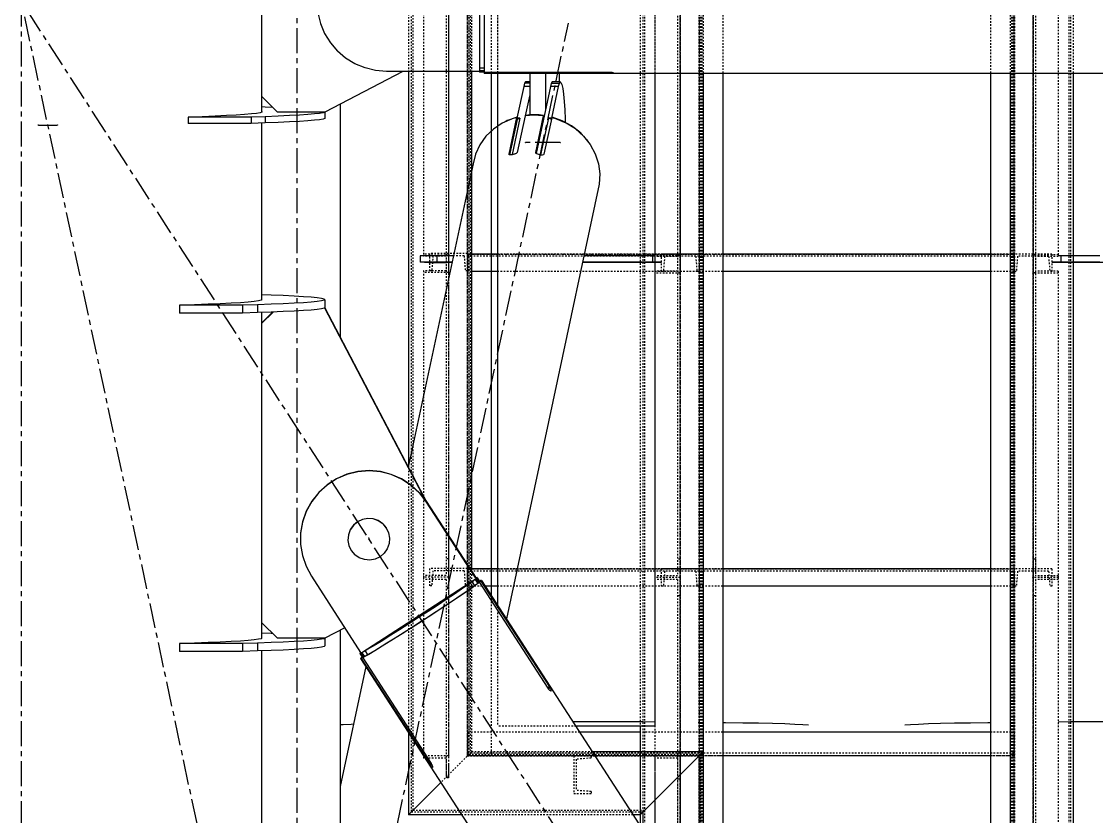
# Model space of a CAD drawing. Header units: millimetres. Extents: x 5143 to 30813, y 232 to 21408.
# Drawn here: x 11840 to 12181.1, y 9741.5 to 9994 of the extents above; entities that cross this region are included whole.
import ezdxf

# ---------------------------------------------------------------- set-up
doc = ezdxf.new("R2010")
doc.units = ezdxf.units.MM
doc.header["$LTSCALE"] = 0.25
for name, pattern in [('CENTER', [50.8, 31.75, -6.35, 6.35, -6.35]), ('XKITLINE00', [0]), ('XKITLINE02', [4, 2, -2]), ('XKITLINE03', [6, 3, -1, 1, -1])]:
    doc.linetypes.add(name, pattern=pattern)

msp = doc.modelspace()

# ---------------------------------------------------------------- linework, layer by layer
at = {"color": 8, "linetype": 'CENTER'}
for p, q in [((11840, 8951.04), (11840, 10620.27)), ((11927.5, 9590.27), (11927.5, 10410.27)), ((12370, 9180.27), (11840, 10000.27)), ((11927.5, 9590.27), (11840, 10000.27)), ((11840, 9180.27), (12013.55, 9993.5)), ((11845.37, 9961.1), (11851.34, 9961.09)), ((12010.93, 9955.52), (11999.97, 9955.55)), ((11950.2, 9829.94), (11950.2, 9829.61))]:
    msp.add_line(p, q, dxfattribs=at)
at = {"color": 3, "linetype": 'XKITLINE02'}
for p, q in [((12037.16, 10409.49), (12037.16, 9590.91)), ((12037.69, 10409.49), (12037.69, 9590.91)), ((12054.92, 10409.49), (12054.92, 9590.91)), ((12055, 10409.49), (12055.01, 9590.95)), ((12055, 10409.49), (12055, 9590.95)), ((12055.46, 10409.49), (12055.46, 9590.91)), ((12055.85, 10409.49), (12055.86, 9590.95)), ((12055.85, 10409.49), (12055.85, 9590.95)), ((12154.14, 10409.49), (12154.14, 9590.95)), ((12154.14, 10409.49), (12154.14, 9590.95)), ((12154.54, 10409.49), (12154.54, 9590.91)), ((12154.54, 10409.49), (12154.54, 9590.91)), ((12154.99, 10409.49), (12154.99, 9590.95)), ((12154.99, 10409.49), (12154.99, 9590.95)), ((12155.07, 10409.49), (12155.07, 9590.91)), ((12155.07, 10409.49), (12155.07, 9590.91)), ((12172.3, 10409.49), (12172.31, 9590.91)), ((12172.3, 10409.49), (12172.3, 9590.91)), ((12172.84, 10409.49), (12172.84, 9590.91)), ((12172.84, 10409.49), (12172.84, 9590.91)), ((11963.66, 10397.62), (11963.66, 9742.92)), ((11964.19, 10397.09), (11964.19, 9743.46)), ((11981.43, 10379.86), (11981.43, 9760.69)), ((11981.51, 10379.77), (11981.51, 9760.77)), ((11981.96, 10379.32), (11981.96, 9761.22)), ((11982.36, 10379.77), (11982.36, 9760.77)), ((11982.81, 10378.47), (11982.81, 9762.07)), ((11991.01, 10370.27), (11991.01, 9770.27)), ((12036.31, 10370.27), (12036.31, 9770.27)), ((11962.81, 10022.4), (11962.81, 9978.15)), ((11982.81, 10022.4), (11982.81, 9978.15)), ((11989.01, 10023.11), (11989.01, 9977.44)), ((11991.01, 10023.11), (11991.01, 9977.44)), ((12041.01, 10023.11), (12041.01, 9977.44)), ((12056.31, 10023.11), (12056.31, 9977.44)), ((12062.5, 10023.11), (12062.5, 9977.44)), ((12062.51, 10023.11), (12062.51, 9977.44)), ((12147.49, 10023.11), (12147.49, 9977.44)), ((12147.49, 10023.11), (12147.49, 9977.44)), ((12153.69, 10023.11), (12153.69, 9977.44)), ((12153.69, 10023.11), (12153.69, 9977.44)), ((12173.69, 10023.11), (12173.69, 9977.44)), ((12173.69, 10023.11), (12173.69, 9977.44)), ((11967.51, 10017.52), (11967.51, 9919.49)), ((11974.71, 10016.94), (11974.71, 9914.27)), ((11975.51, 10017.52), (11975.51, 9914.27)), ((12041.01, 10017.38), (12041.01, 9978.88)), ((12048.21, 10016.8), (12048.21, 9978.88)), ((12049.01, 10017.38), (12049.01, 9914.13)), ((12160.99, 10017.38), (12160.99, 9914.13)), ((12160.99, 10017.38), (12160.99, 9914.13)), ((12161.79, 10016.8), (12161.79, 9914.13)), ((12161.79, 10016.8), (12161.79, 9914.13)), ((12168.99, 10017.38), (12168.99, 9919.35)), ((12168.99, 10017.38), (12168.99, 9919.35)), ((11975.51, 10009.95), (11975.51, 9920.07)), ((12041.01, 9978.88), (12041.01, 9919.35)), ((12048.21, 9978.88), (12048.21, 9914.13)), ((12049.01, 9978.88), (12049.01, 9919.93)), ((11975.51, 9920.07), (11967.51, 9920.07)), ((11969.51, 9920.27), (11969.51, 9914.77)), ((11981.51, 9920.27), (11969.51, 9920.27)), ((11969.51, 9920.27), (11969.51, 9914.77)), ((11975.51, 9920.09), (11974.71, 9920.09)), ((11974.71, 9920.09), (11974.71, 9818.11)), ((11975.51, 9920.09), (11975.51, 9817.52)), ((11981.51, 9920.27), (11981.51, 9914.77)), ((11981.51, 9920.27), (11981.51, 9914.77)), ((11981.51, 9920.13), (11981.51, 9914.63)), ((11982.81, 9920.13), (11981.51, 9920.13)), ((12062.51, 9920.13), (11991.01, 9920.13)), ((12049.01, 9919.93), (12041.01, 9919.93)), ((12043.01, 9920.13), (12043.01, 9914.63)), ((12055.01, 9920.13), (12043.01, 9920.13)), ((12043.01, 9920.13), (12043.01, 9914.63)), ((12049.01, 9919.94), (12048.21, 9919.94)), ((12048.21, 9919.94), (12048.21, 9817.96)), ((12049.01, 9919.94), (12049.01, 9817.38)), ((12055.01, 9920.13), (12055.01, 9914.63)), ((12062.51, 9920.13), (12055.01, 9920.13)), ((12055.01, 9920.13), (12055.01, 9914.63)), ((12055.01, 9920.13), (12055.01, 9914.63)), ((12154.99, 9920.13), (12147.49, 9920.13)), ((12154.99, 9920.13), (12147.49, 9920.13)), ((12154.99, 9920.13), (12154.99, 9914.63)), ((12154.99, 9920.13), (12154.99, 9914.63)), ((12154.99, 9920.13), (12154.99, 9914.63)), ((12166.99, 9920.13), (12154.99, 9920.13)), ((12154.99, 9920.13), (12154.99, 9914.63)), ((12154.99, 9920.13), (12154.99, 9914.63)), ((12166.99, 9920.13), (12154.99, 9920.13)), ((12154.99, 9920.13), (12154.99, 9914.63)), ((12160.99, 9919.94), (12160.99, 9817.38)), ((12161.79, 9919.94), (12160.99, 9919.94)), ((12160.99, 9919.94), (12160.99, 9817.38)), ((12161.79, 9919.94), (12160.99, 9919.94)), ((12168.99, 9919.93), (12160.99, 9919.93)), ((12168.99, 9919.93), (12160.99, 9919.93)), ((12161.79, 9919.94), (12161.79, 9817.96)), ((12161.79, 9919.94), (12161.79, 9817.96)), ((12166.99, 9920.13), (12166.99, 9914.63)), ((12166.99, 9920.13), (12166.99, 9914.63)), ((12166.99, 9920.13), (12166.99, 9914.63)), ((12166.99, 9920.13), (12166.99, 9914.63)), ((11974.71, 9919.49), (11967.51, 9919.49)), ((11970.57, 9919.57), (11970.19, 9914.77)), ((11970.57, 9919.57), (11970.19, 9914.77)), ((11980.44, 9919.57), (11970.57, 9919.57)), ((11980.44, 9919.57), (11980.83, 9914.77)), ((11980.44, 9919.57), (11980.83, 9914.77)), ((12154.99, 9919.43), (11981.51, 9919.43)), ((12048.21, 9919.35), (12041.01, 9919.35)), ((12044.07, 9919.43), (12043.69, 9914.63)), ((12044.07, 9919.43), (12043.69, 9914.63)), ((12053.94, 9919.43), (12044.07, 9919.43)), ((12053.94, 9919.43), (12054.33, 9914.63)), ((12053.94, 9919.43), (12054.33, 9914.63)), ((12154.99, 9919.43), (12055.01, 9919.43)), ((12156.05, 9919.43), (12155.67, 9914.63)), ((12156.05, 9919.43), (12155.67, 9914.63)), ((12156.05, 9919.43), (12155.67, 9914.63)), ((12156.05, 9919.43), (12155.67, 9914.63)), ((12165.92, 9919.43), (12156.05, 9919.43)), ((12165.92, 9919.43), (12156.05, 9919.43)), ((12168.99, 9919.35), (12161.79, 9919.35)), ((12168.99, 9919.35), (12161.79, 9919.35)), ((12165.92, 9919.43), (12166.31, 9914.63)), ((12165.92, 9919.43), (12166.31, 9914.63)), ((12165.92, 9919.43), (12166.31, 9914.63)), ((12165.92, 9919.43), (12166.31, 9914.63)), ((11974.71, 9914.84), (11967.51, 9914.84)), ((11967.51, 9914.84), (11967.51, 9817.52)), ((11975.51, 9914.26), (11967.51, 9914.26)), ((11970.19, 9914.77), (11969.51, 9914.77)), ((11975.51, 9914.27), (11974.71, 9914.27)), ((11981.51, 9914.77), (11980.83, 9914.77)), ((11982.81, 9914.63), (11981.51, 9914.63)), ((12062.51, 9914.63), (11991.01, 9914.63)), ((12048.21, 9914.7), (12041.01, 9914.7)), ((12041.01, 9914.7), (12041.01, 9817.38)), ((12049.01, 9914.12), (12041.01, 9914.12)), ((12043.69, 9914.63), (12043.01, 9914.63)), ((12049.01, 9914.13), (12048.21, 9914.13)), ((12055.01, 9914.63), (12054.33, 9914.63)), ((12062.51, 9914.63), (12055.01, 9914.63)), ((12154.99, 9914.63), (12147.49, 9914.63)), ((12154.99, 9914.63), (12147.49, 9914.63)), ((12155.67, 9914.63), (12154.99, 9914.63)), ((12155.67, 9914.63), (12154.99, 9914.63)), ((12161.79, 9914.13), (12160.99, 9914.13)), ((12161.79, 9914.13), (12160.99, 9914.13)), ((12168.99, 9914.12), (12160.99, 9914.12)), ((12168.99, 9914.12), (12160.99, 9914.12)), ((12168.99, 9914.7), (12161.79, 9914.7)), ((12168.99, 9914.7), (12161.79, 9914.7)), ((12166.99, 9914.63), (12166.31, 9914.63)), ((12166.99, 9914.63), (12166.31, 9914.63)), ((12168.99, 9914.7), (12168.99, 9817.38)), ((12168.99, 9914.7), (12168.99, 9817.38)), ((11962.81, 9852.34), (11962.81, 9768.18)), ((11975.51, 9830.75), (11975.51, 9817.52)), ((11975.51, 9823.35), (11974.71, 9823.35)), ((12049.01, 9823.2), (12048.21, 9823.2)), ((12160.99, 9823.2), (12160.99, 9817.38)), ((12161.79, 9823.2), (12160.99, 9823.2)), ((12161.79, 9823.2), (12160.99, 9823.2)), ((12161.79, 9823.2), (12161.79, 9817.96)), ((11974.71, 9818.11), (11967.51, 9818.11)), ((11975.51, 9817.52), (11967.51, 9817.52)), ((11967.51, 9817.52), (11967.51, 9760.07)), ((11975.51, 9817.52), (11967.51, 9817.52)), ((11969.51, 9820.27), (11969.51, 9814.77)), ((11981.51, 9820.27), (11969.51, 9820.27)), ((11969.51, 9820.27), (11969.51, 9814.77)), ((11970.57, 9819.57), (11970.19, 9814.77)), ((11970.57, 9819.57), (11970.19, 9814.77)), ((11980.44, 9819.57), (11970.57, 9819.57)), ((11975.51, 9817.52), (11975.51, 9753.77)), ((11980.44, 9819.57), (11980.83, 9814.77)), ((11980.44, 9819.57), (11980.83, 9814.77)), ((11981.51, 9820.27), (11981.51, 9814.77)), ((11981.51, 9820.27), (11981.51, 9814.77)), ((11981.51, 9820.13), (11981.51, 9814.63)), ((11982.81, 9820.13), (11981.51, 9820.13)), ((12154.99, 9819.43), (11981.51, 9819.43)), ((12062.51, 9820.13), (11991.01, 9820.13)), ((12048.21, 9817.96), (12041.01, 9817.96)), ((12043.01, 9820.13), (12043.01, 9814.63)), ((12055.01, 9820.13), (12043.01, 9820.13)), ((12043.01, 9820.13), (12043.01, 9814.63)), ((12044.07, 9819.43), (12043.69, 9814.63)), ((12044.07, 9819.43), (12043.69, 9814.63)), ((12053.94, 9819.43), (12044.07, 9819.43)), ((12049.01, 9820.13), (12049.01, 9817.38)), ((12053.94, 9819.43), (12054.33, 9814.63)), ((12053.94, 9819.43), (12054.33, 9814.63)), ((12055.01, 9820.13), (12055.01, 9814.63)), ((12062.51, 9820.13), (12055.01, 9820.13)), ((12055.01, 9820.13), (12055.01, 9814.63)), ((12055.01, 9820.13), (12055.01, 9814.63)), ((12154.99, 9819.43), (12055.01, 9819.43)), ((12154.99, 9820.13), (12147.49, 9820.13)), ((12154.99, 9820.13), (12147.49, 9820.13)), ((12154.99, 9820.13), (12154.99, 9814.63)), ((12154.99, 9820.13), (12154.99, 9814.63)), ((12154.99, 9820.13), (12154.99, 9814.63)), ((12166.99, 9820.13), (12154.99, 9820.13)), ((12154.99, 9820.13), (12154.99, 9814.63)), ((12154.99, 9820.13), (12154.99, 9814.63)), ((12166.99, 9820.13), (12154.99, 9820.13)), ((12154.99, 9820.13), (12154.99, 9814.63)), ((12156.05, 9819.43), (12155.67, 9814.63)), ((12156.05, 9819.43), (12155.67, 9814.63)), ((12156.05, 9819.43), (12155.67, 9814.63)), ((12156.05, 9819.43), (12155.67, 9814.63)), ((12165.92, 9819.43), (12156.05, 9819.43)), ((12165.92, 9819.43), (12156.05, 9819.43)), ((12168.99, 9817.96), (12161.79, 9817.96)), ((12168.99, 9817.96), (12161.79, 9817.96)), ((12165.92, 9819.43), (12166.31, 9814.63)), ((12165.92, 9819.43), (12166.31, 9814.63)), ((12165.92, 9819.43), (12166.31, 9814.63)), ((12165.92, 9819.43), (12166.31, 9814.63)), ((12166.99, 9820.13), (12166.99, 9814.63)), ((12166.99, 9820.13), (12166.99, 9814.63)), ((12166.99, 9820.13), (12166.99, 9814.63)), ((12166.99, 9820.13), (12166.99, 9814.63)), ((12168.99, 9817.96), (12168.99, 9817.38)), ((11974.71, 9816.82), (11967.51, 9816.82)), ((11970.19, 9814.77), (11969.51, 9814.77)), ((11974.71, 9816.82), (11974.71, 9753.77)), ((11981.51, 9814.77), (11980.83, 9814.77)), ((11987.19, 9814.63), (11981.51, 9814.63)), ((12062.51, 9814.63), (11991.01, 9814.63)), ((12049.01, 9817.38), (12041.01, 9817.38)), ((12041.01, 9817.38), (12041.01, 9725.38)), ((12049.01, 9817.38), (12041.01, 9817.38)), ((12048.21, 9816.8), (12041.01, 9816.8)), ((12043.69, 9814.63), (12043.01, 9814.63)), ((12048.21, 9816.8), (12048.21, 9717.45)), ((12049.01, 9817.38), (12049.01, 9716.47)), ((12055.01, 9814.63), (12054.33, 9814.63)), ((12062.51, 9814.63), (12055.01, 9814.63)), ((12154.99, 9814.63), (12147.49, 9814.63)), ((12154.99, 9814.63), (12147.49, 9814.63)), ((12155.67, 9814.63), (12154.99, 9814.63)), ((12155.67, 9814.63), (12154.99, 9814.63)), ((12168.99, 9817.38), (12160.99, 9817.38)), ((12168.99, 9817.38), (12160.99, 9817.38)), ((12160.99, 9817.38), (12160.99, 9714.13)), ((12168.99, 9817.38), (12160.99, 9817.38)), ((12160.99, 9817.38), (12160.99, 9714.13)), ((12168.99, 9817.38), (12160.99, 9817.38)), ((12161.79, 9816.8), (12161.79, 9714.13)), ((12168.99, 9816.8), (12161.79, 9816.8)), ((12161.79, 9816.8), (12161.79, 9714.13)), ((12168.99, 9816.8), (12161.79, 9816.8)), ((12166.99, 9814.63), (12166.31, 9814.63)), ((12166.99, 9814.63), (12166.31, 9814.63)), ((12168.99, 9817.38), (12168.99, 9719.35)), ((12168.99, 9817.38), (12168.99, 9719.35)), ((11989.01, 9811.82), (11989.01, 9760.77)), ((12049.01, 9811.57), (12048.21, 9811.57)), ((12161.79, 9811.57), (12160.99, 9811.57)), ((12161.79, 9811.57), (12160.99, 9811.57)), ((11975.51, 9810.52), (11974.71, 9810.52)), ((12041.01, 9770.27), (11991.01, 9770.27)), ((11975.51, 9768.97), (11975.51, 9760.77)), ((12017.15, 9768.27), (11981.51, 9768.27)), ((11981.51, 9768.27), (11981.51, 9760.77)), ((12062.51, 9768.27), (12036.31, 9768.27)), ((12154.98, 9768.27), (12147.49, 9768.27)), ((12154.98, 9768.27), (12154.98, 9760.77)), ((11967.51, 9763.31), (11967.51, 9760.07)), ((11975.51, 9760.77), (11967.51, 9760.77)), ((11974.71, 9760.07), (11967.51, 9760.07)), ((11982.81, 9762.07), (11975.13, 9754.4)), ((11982.81, 9762.07), (11975.13, 9754.4)), ((12054.93, 9760.69), (11981.43, 9760.69)), ((12154.98, 9761.62), (11981.51, 9761.62)), ((11989.01, 9760.77), (11981.51, 9760.77)), ((12062.51, 9760.77), (11981.51, 9760.77)), ((12055.46, 9761.22), (11981.96, 9761.22)), ((12056.31, 9762.07), (11982.81, 9762.07)), ((12020.76, 9760.77), (12015.26, 9760.77)), ((12015.26, 9760.77), (12015.26, 9748.77)), ((12015.26, 9760.77), (12015.26, 9748.77)), ((12020.76, 9760.09), (12015.96, 9759.71)), ((12015.96, 9759.71), (12015.96, 9749.84)), ((12015.96, 9759.71), (12015.96, 9749.84)), ((12020.76, 9760.77), (12020.76, 9760.09)), ((12020.76, 9760.77), (12020.76, 9760.09)), ((12041.01, 9760.77), (12041.01, 9719.19)), ((12049.01, 9760.77), (12041.01, 9760.77)), ((12048.21, 9760.03), (12041.01, 9760.03)), ((12048.21, 9760.03), (12048.21, 9712.5)), ((12049.01, 9762.07), (12049.01, 9719.93)), ((12049.01, 9760.77), (12049.01, 9712.5)), ((12056.31, 9762.07), (12054.93, 9760.69)), ((12056.31, 9762.07), (12054.93, 9760.69)), ((12054.93, 9760.69), (12054.93, 9590.91)), ((12055.46, 9761.22), (12055.46, 9590.91)), ((12154.98, 9760.77), (12147.49, 9760.77)), ((11974.71, 9759.17), (11974.71, 9753.77)), ((11975.51, 9757.93), (11975.51, 9753.77)), ((11975.13, 9754.4), (11973.05, 9752.32)), ((11975.13, 9754.4), (11973.05, 9752.32)), ((11975.51, 9753.77), (11974.71, 9753.77)), ((12049.01, 9753.34), (12048.21, 9753.34)), ((12020.76, 9749.45), (12015.96, 9749.84)), ((12020.76, 9749.45), (12020.76, 9748.77)), ((12020.76, 9749.45), (12020.76, 9748.77)), ((12020.76, 9748.77), (12015.26, 9748.77)), ((12037.16, 9742.92), (11963.66, 9742.92)), ((12037.69, 9743.46), (11964.19, 9743.46)), ((12037.16, 9742.92), (12037.16, 9590.91)), ((12037.69, 9743.46), (12037.69, 9590.91)), ((12034.08, 9742.07), (11979.68, 9742.07))]:
    msp.add_line(p, q, dxfattribs=at)
at = {"color": 1, "linetype": 'XKITLINE03'}
for p, q in [((12049.01, 9590.91), (12049.01, 10409.49)), ((12055, 10409.49), (12055.01, 9590.95)), ((12055, 10409.49), (12055, 9590.95)), ((12154.99, 9590.95), (12154.99, 10409.49)), ((12154.99, 9590.95), (12154.99, 10409.49)), ((12160.99, 10409.49), (12160.99, 9590.91)), ((12160.99, 9590.91), (12160.99, 10409.49)), ((11981.51, 9760.77), (11981.51, 10379.77)), ((11975.51, 10017.52), (11975.51, 9920.07)), ((12049.01, 10017.38), (12049.01, 9919.93)), ((12160.99, 9919.93), (12160.99, 10017.38)), ((12160.99, 9919.93), (12160.99, 10017.38)), ((11981.51, 9920.27), (11981.51, 9920.27)), ((11981.51, 9920.13), (12154.99, 9920.13)), ((12055.01, 9920.13), (12154.99, 9920.13)), ((12055.01, 9920.13), (12055.01, 9920.13)), ((12154.99, 9920.13), (12154.99, 9920.13)), ((12154.99, 9920.13), (12154.99, 9920.13)), ((11975.51, 9914.26), (11975.51, 9817.52)), ((12049.01, 9914.12), (12049.01, 9817.38)), ((12160.99, 9817.38), (12160.99, 9914.12)), ((12160.99, 9817.38), (12160.99, 9914.12)), ((11975.51, 9817.52), (11975.51, 9760.77)), ((11981.51, 9820.27), (11981.51, 9820.27)), ((11981.51, 9820.13), (12154.99, 9820.13)), ((12055.01, 9820.13), (12154.99, 9820.13)), ((12055.01, 9820.13), (12055.01, 9820.13)), ((12154.99, 9820.13), (12154.99, 9820.13)), ((12154.99, 9820.13), (12154.99, 9820.13)), ((12049.01, 9817.38), (12049.01, 9719.93)), ((12160.99, 9719.93), (12160.99, 9817.38)), ((12160.99, 9719.93), (12160.99, 9817.38)), ((12154.98, 9760.77), (11981.51, 9760.77)), ((12015.26, 9760.77), (12015.26, 9760.77)), ((12049.01, 9760.77), (12049.01, 9719.93))]:
    msp.add_line(p, q, dxfattribs=at)
at = {"color": 8, "linetype": 'XKITLINE00'}
for p, q in [((11916.2, 10030.2), (11916.2, 9970.23)), ((11985.3, 10019.23), (11985.3, 9978.28)), ((11986.8, 10021.5), (11986.8, 9977.44)), ((11934.07, 9996.7), (11934.87, 9993.34)), ((11934.87, 9993.34), (11936.19, 9990.16)), ((11936.19, 9990.16), (11938, 9987.21)), ((11938, 9987.21), (11940.24, 9984.59)), ((11942.86, 9982.35), (11940.24, 9984.59)), ((11945.81, 9980.55), (11942.86, 9982.35)), ((11961.03, 9978.15), (11936.2, 9965.23)), ((11949, 9979.23), (11945.81, 9980.55)), ((11952.35, 9978.42), (11949, 9979.23)), ((11955.8, 9978.15), (11952.35, 9978.42)), ((11986.8, 9978.15), (11955.8, 9978.15)), ((11986.8, 9979.19), (11985.3, 9979.19)), ((11986.8, 9978.28), (11985.3, 9978.28)), ((11985.3, 9978.15), (11985.3, 9977.93)), ((11986.8, 9977.99), (11985.3, 9977.99)), ((11986.8, 9977.93), (11985.3, 9977.93)), ((12026.8, 9977.81), (11986.8, 9977.81)), ((12026.8, 9977.57), (11986.8, 9977.57)), ((12223.2, 9977.44), (11986.8, 9977.44)), ((11999.93, 9974.83), (11999.63, 9974.37)), ((12001.3, 9974.82), (11999.93, 9974.83)), ((12001.3, 9977.44), (12001.27, 9964.32)), ((12006.28, 9977.44), (12006.25, 9966.01)), ((12008.4, 9974.81), (12008.1, 9974.35)), ((12010.89, 9974.8), (12008.4, 9974.81)), ((12010.89, 9974.8), (12010.59, 9974.34)), ((12010.66, 9977.44), (12010.65, 9974.8)), ((12011.19, 9974.67), (12010.89, 9974.8)), ((12011.19, 9974.67), (12011.48, 9973.96)), ((12026.8, 9977.81), (12026.8, 9977.57)), ((12027.11, 9977.8), (12026.8, 9977.81)), ((12027.11, 9977.58), (12026.8, 9977.57)), ((12027.11, 9977.8), (12027.11, 9977.58)), ((12027.39, 9977.77), (12027.11, 9977.8)), ((12027.39, 9977.58), (12027.11, 9977.58)), ((12027.63, 9977.72), (12027.39, 9977.77)), ((12027.63, 9977.59), (12027.39, 9977.58)), ((12027.8, 9977.66), (12027.63, 9977.72)), ((12027.8, 9977.61), (12027.63, 9977.59)), ((12027.88, 9977.63), (12027.8, 9977.61)), ((12027.88, 9977.64), (12027.88, 9977.63)), ((11999.35, 9973.34), (11997.21, 9963.34)), ((11999.63, 9974.37), (11999.35, 9973.34)), ((12001.29, 9973.34), (11999.35, 9973.34)), ((12001.3, 9974.37), (11999.63, 9974.37)), ((12007.81, 9973.32), (12003.28, 9952.09)), ((12008.1, 9974.35), (12007.81, 9973.32)), ((12010.3, 9973.32), (12007.81, 9973.32)), ((12010.59, 9974.34), (12008.1, 9974.35)), ((12010.3, 9973.32), (12008.17, 9963.32)), ((12010.59, 9974.34), (12010.3, 9973.32)), ((12011.48, 9973.96), (12011.75, 9972.69)), ((12011.75, 9972.69), (12012, 9970.9)), ((11916.2, 9970.23), (11916.2, 9965.18)), ((11921.2, 9965.23), (11916.2, 9970.23)), ((11941.09, 9967.78), (11941.09, 9893.86)), ((12001.29, 9970.75), (11999.85, 9964.03)), ((12012, 9970.9), (12012.21, 9968.64)), ((12012.21, 9968.64), (12012.39, 9965.98)), ((11908.16, 9964.26), (11905.01, 9964.09)), ((11910.81, 9964.43), (11908.16, 9964.26)), ((11912.96, 9964.62), (11910.81, 9964.43)), ((11914.59, 9964.81), (11912.96, 9964.62)), ((11915.68, 9965), (11914.59, 9964.81)), ((11916.23, 9965.19), (11915.68, 9965)), ((11917.34, 9966.81), (11916.2, 9966.85)), ((11916.23, 9965.39), (11916.2, 9965.4)), ((11916.23, 9965.39), (11916.23, 9965.19)), ((11919.7, 9966.72), (11917.34, 9966.81)), ((11936.2, 9965.23), (11921.2, 9965.23)), ((11928.16, 9964.26), (11925.01, 9964.09)), ((11930.81, 9964.43), (11928.16, 9964.26)), ((11932.96, 9964.62), (11930.81, 9964.43)), ((11934.59, 9964.81), (11932.96, 9964.62)), ((11935.68, 9965), (11934.59, 9964.81)), ((11936.23, 9965.19), (11935.68, 9965)), ((11936.23, 9965.25), (11936.23, 9965.19)), ((11936.23, 9965.19), (11936.23, 9963.19)), ((12002.58, 9964.25), (11999.78, 9964.02)), ((12001.35, 9964.33), (11999.92, 9964.18)), ((12001.35, 9964.33), (12001.31, 9964.15)), ((12002.8, 9964.37), (12001.35, 9964.33)), ((12005.56, 9964.01), (12002.58, 9964.25)), ((12004.25, 9964.32), (12002.8, 9964.37)), ((12004.25, 9964.32), (12004.21, 9964.12)), ((12005.69, 9964.17), (12004.25, 9964.32)), ((12012.39, 9965.98), (12012.52, 9963)), ((11897.34, 9963.77), (11892.88, 9963.63)), ((11912.88, 9963.63), (11892.88, 9963.63)), ((11892.88, 9963.63), (11892.88, 9961.63)), ((11912.88, 9961.63), (11892.88, 9961.63)), ((11901.4, 9963.92), (11897.34, 9963.77)), ((11905.01, 9964.09), (11901.4, 9963.92)), ((11917.34, 9963.77), (11912.88, 9963.63)), ((11912.88, 9963.63), (11912.88, 9961.63)), ((11917.34, 9961.77), (11912.88, 9961.63)), ((11916.2, 9961.74), (11916.2, 9905.57)), ((11921.4, 9963.92), (11917.34, 9963.77)), ((11917.34, 9963.77), (11917.34, 9961.77)), ((11921.4, 9961.92), (11917.34, 9961.77)), ((11925.01, 9964.09), (11921.4, 9963.92)), ((11925.01, 9962.09), (11921.4, 9961.92)), ((11928.16, 9962.26), (11925.01, 9962.09)), ((11930.81, 9962.43), (11928.16, 9962.26)), ((11932.96, 9962.62), (11930.81, 9962.43)), ((11934.59, 9962.81), (11932.96, 9962.62)), ((11935.68, 9963), (11934.59, 9962.81)), ((11936.23, 9963.19), (11935.68, 9963)), ((11992.57, 9961.73), (11989.75, 9959.85)), ((11995.71, 9963.11), (11992.57, 9961.73)), ((11994.15, 9962.51), (11993.48, 9962.13)), ((11994.15, 9962.51), (11994.13, 9962.42)), ((11995.26, 9962.91), (11994.15, 9962.51)), ((11997.11, 9963.47), (11994.63, 9951.84)), ((11997.14, 9962.56), (11994.81, 9951.64)), ((11997.23, 9962.83), (11994.84, 9951.63)), ((11998.18, 9963.34), (11995.69, 9951.71)), ((11997.11, 9963.47), (11995.71, 9963.11)), ((11997.25, 9963.64), (11996.02, 9963.19)), ((11997.11, 9963.47), (11997.14, 9962.56)), ((11997.25, 9963.64), (11997.12, 9963.06)), ((11997.12, 9963.06), (11997.15, 9962.43)), ((11998.18, 9963.34), (11997.21, 9963.34)), ((11997.21, 9963.34), (11997.23, 9962.83)), ((11998.18, 9963.34), (11997.23, 9962.83)), ((11997.25, 9963.64), (11997.25, 9963.52)), ((11999.78, 9964.02), (11997.3, 9952.39)), ((11999.92, 9964.18), (11999.89, 9964.03)), ((12005.56, 9964.01), (12003.07, 9952.39)), ((12005.59, 9963.14), (12003.24, 9952.13)), ((12007.21, 9963.32), (12004.73, 9951.69)), ((12005.56, 9964.01), (12005.59, 9963.14)), ((12005.69, 9964.17), (12005.57, 9963.59)), ((12005.57, 9963.59), (12005.59, 9962.92)), ((12005.69, 9964.17), (12005.72, 9963.5)), ((12008.27, 9963.44), (12005.78, 9951.82)), ((12008.17, 9963.32), (12007.21, 9963.32)), ((12008.13, 9962.83), (12007.21, 9963.32)), ((12008.17, 9963.32), (12008.18, 9963.04)), ((12009.54, 9963.13), (12008.27, 9963.44)), ((12008.4, 9963.61), (12008.36, 9963.42)), ((12011.58, 9962.47), (12008.4, 9963.61)), ((12012.78, 9961.76), (12009.54, 9963.13)), ((12011.58, 9962.47), (12011.54, 9962.28)), ((12014.53, 9960.85), (12011.58, 9962.47)), ((12012.52, 9963), (12012.55, 9961.94)), ((12015.74, 9959.89), (12012.78, 9961.76)), ((12017.15, 9958.8), (12014.53, 9960.85)), ((11987.35, 9957.54), (11985.44, 9954.87)), ((11989.75, 9959.85), (11987.35, 9957.54)), ((12018.33, 9957.59), (12015.74, 9959.89)), ((12017.15, 9958.8), (12017.92, 9957.95)), ((12018.33, 9957.59), (12020.45, 9954.92)), ((11985.44, 9954.87), (11984.06, 9951.91)), ((12018.83, 9956.96), (12019.36, 9956.37)), ((12019.36, 9956.37), (12019.66, 9955.92)), ((12020.45, 9954.92), (12022.06, 9951.96)), ((11984.06, 9951.91), (11983.28, 9948.76)), ((11994.63, 9951.84), (11994.67, 9951.72)), ((11994.82, 9951.64), (11994.67, 9951.72)), ((11995.04, 9951.6), (11994.82, 9951.64)), ((11995.34, 9951.6), (11995.04, 9951.6)), ((11995.68, 9951.65), (11995.34, 9951.6)), ((11995.69, 9951.71), (11995.54, 9951.63)), ((11996.04, 9951.74), (11995.68, 9951.65)), ((11995.93, 9951.71), (11995.69, 9951.71)), ((11996.4, 9951.87), (11996.04, 9951.74)), ((11996.51, 9951.92), (11996.4, 9951.87)), ((11996.72, 9951.98), (11996.51, 9951.92)), ((11996.99, 9952.11), (11996.72, 9951.98)), ((11997.19, 9952.25), (11996.99, 9952.11)), ((11997.3, 9952.39), (11997.19, 9952.25)), ((12003.07, 9952.39), (12003.12, 9952.24)), ((12003.27, 9952.1), (12003.12, 9952.24)), ((12003.5, 9951.98), (12003.27, 9952.1)), ((12003.54, 9951.97), (12003.5, 9951.98)), ((12003.79, 9951.84), (12003.54, 9951.97)), ((12004.14, 9951.71), (12003.79, 9951.84)), ((12004.51, 9951.62), (12004.14, 9951.71)), ((12004.73, 9951.69), (12004.22, 9951.69)), ((12004.87, 9951.57), (12004.51, 9951.62)), ((12004.95, 9951.57), (12004.73, 9951.69)), ((12005.2, 9951.57), (12004.87, 9951.57)), ((12005.48, 9951.61), (12005.2, 9951.57)), ((12005.68, 9951.7), (12005.48, 9951.61)), ((12005.78, 9951.82), (12005.68, 9951.7)), ((12022.06, 9951.96), (12023.1, 9948.82)), ((11983.28, 9948.76), (11962.73, 9852.49)), ((12023.1, 9948.82), (12023.53, 9945.57)), ((12023.53, 9945.57), (12023.35, 9942.32)), ((12023.35, 9942.32), (11993.89, 9804.26)), ((11971.83, 9919.55), (11966.49, 9919.53)), ((11966.49, 9919.53), (11966.49, 9917.53)), ((11971.83, 9917.55), (11966.49, 9917.53)), ((11969.23, 9917.39), (11966.49, 9917.53)), ((11969.23, 9917.54), (11969.23, 9917.39)), ((11974.57, 9917.4), (11969.23, 9917.39)), ((11977.04, 9919.56), (11971.83, 9919.55)), ((11971.83, 9919.55), (11971.83, 9917.55)), ((11976.62, 9917.56), (11971.83, 9917.55)), ((11974.57, 9917.56), (11974.57, 9917.4)), ((11976.59, 9917.41), (11974.57, 9917.4)), ((12024.19, 9917.46), (12018.05, 9917.46)), ((12021.45, 9917.6), (12018.08, 9917.6)), ((12021.45, 9919.6), (12018.5, 9919.6)), ((12027.84, 9919.6), (12021.45, 9919.6)), ((12027.84, 9917.6), (12021.45, 9917.6)), ((12030.58, 9917.45), (12024.19, 9917.46)), ((12034.12, 9919.59), (12027.84, 9919.6)), ((12034.12, 9917.59), (12027.84, 9917.6)), ((12036.86, 9917.45), (12030.58, 9917.45)), ((12040.24, 9919.58), (12034.12, 9919.59)), ((12040.24, 9917.58), (12034.12, 9917.59)), ((12042.98, 9917.43), (12036.86, 9917.45)), ((12040.24, 9919.58), (12040.24, 9917.58)), ((12041.01, 9919.58), (12040.24, 9919.58)), ((12043.01, 9917.57), (12040.24, 9917.58)), ((12042.98, 9917.57), (12042.98, 9917.43)), ((12043.01, 9917.43), (12042.98, 9917.43)), ((12169.75, 9917.58), (12166.99, 9917.57)), ((12167.01, 9917.43), (12166.99, 9917.43)), ((12167.01, 9917.57), (12167.01, 9917.43)), ((12173.13, 9917.45), (12167.01, 9917.43)), ((12169.75, 9919.58), (12168.99, 9919.58)), ((12175.87, 9919.59), (12169.75, 9919.58)), ((12169.75, 9919.58), (12169.75, 9917.58)), ((12175.87, 9917.59), (12169.75, 9917.58)), ((12179.41, 9917.45), (12173.13, 9917.45)), ((12182.15, 9919.6), (12175.87, 9919.59)), ((12182.15, 9917.6), (12175.87, 9917.59)), ((12185.8, 9917.46), (12179.41, 9917.45)), ((11919.19, 9907.09), (11916.2, 9907.2)), ((11923.08, 9906.94), (11919.19, 9907.09)), ((11926.51, 9906.77), (11923.08, 9906.94)), ((11929.45, 9906.59), (11926.51, 9906.77)), ((11931.89, 9906.41), (11929.45, 9906.59)), ((11933.81, 9906.23), (11931.89, 9906.41)), ((11935.19, 9906.03), (11933.81, 9906.23)), ((11894.87, 9904.04), (11890.15, 9903.91)), ((11890.15, 9903.91), (11890.15, 9901.41)), ((11910.15, 9903.91), (11890.15, 9903.91)), ((11899.19, 9904.19), (11894.87, 9904.04)), ((11903.08, 9904.35), (11899.19, 9904.19)), ((11906.51, 9904.51), (11903.08, 9904.35)), ((11909.45, 9904.69), (11906.51, 9904.51)), ((11911.89, 9904.87), (11909.45, 9904.69)), ((11914.87, 9904.04), (11910.15, 9903.91)), ((11910.15, 9903.91), (11910.15, 9901.41)), ((11913.81, 9905.06), (11911.89, 9904.87)), ((11915.19, 9905.25), (11913.81, 9905.06)), ((11919.19, 9904.19), (11914.87, 9904.04)), ((11914.87, 9904.04), (11914.87, 9901.54)), ((11916.02, 9905.45), (11915.19, 9905.25)), ((11916.29, 9905.64), (11916.02, 9905.45)), ((11916.29, 9905.64), (11916.2, 9905.71)), ((11923.08, 9904.35), (11919.19, 9904.19)), ((11926.51, 9904.51), (11923.08, 9904.35)), ((11929.45, 9904.69), (11926.51, 9904.51)), ((11931.89, 9904.87), (11929.45, 9904.69)), ((11933.81, 9905.06), (11931.89, 9904.87)), ((11935.19, 9905.25), (11933.81, 9905.06)), ((11936.02, 9905.84), (11935.19, 9906.03)), ((11936.02, 9905.45), (11935.19, 9905.25)), ((11936.02, 9902.95), (11935.19, 9902.75)), ((11936.29, 9905.64), (11936.02, 9905.84)), ((11936.29, 9905.64), (11936.02, 9905.45)), ((11936.19, 9903.07), (11936.02, 9902.95)), ((11936.29, 9903.14), (11936.19, 9903.07)), ((11936.19, 9903.07), (11936.19, 9903.07)), ((11936.19, 9903.07), (11936.19, 9903.07)), ((11936.19, 9903.07), (11968.39, 9841.51)), ((11936.25, 9903.11), (11968.83, 9840.83)), ((11936.29, 9905.64), (11936.29, 9903.14)), ((11910.15, 9901.41), (11890.15, 9901.41)), ((11914.87, 9901.54), (11910.15, 9901.41)), ((11919.19, 9901.69), (11914.87, 9901.54)), ((11919.84, 9901.72), (11916.19, 9898.07)), ((11919.69, 9901.71), (11916.19, 9898.22)), ((11916.2, 9901.59), (11916.2, 9898.15)), ((11923.08, 9901.85), (11919.19, 9901.69)), ((11926.51, 9902.01), (11923.08, 9901.85)), ((11929.45, 9902.19), (11926.51, 9902.01)), ((11931.89, 9902.37), (11929.45, 9902.19)), ((11933.81, 9902.56), (11931.89, 9902.37)), ((11935.19, 9902.75), (11933.81, 9902.56)), ((11916.19, 9898.14), (11916.19, 9898.07)), ((11916.19, 9898.07), (11916.2, 9803.11)), ((11939.97, 9848.81), (11936.95, 9846.87)), ((11939.97, 9848.74), (11936.95, 9846.8)), ((11943.25, 9850.24), (11939.97, 9848.81)), ((11943.25, 9850.16), (11939.97, 9848.74)), ((11946.73, 9851.1), (11943.25, 9850.24)), ((11946.73, 9851.02), (11943.25, 9850.16)), ((11950.31, 9851.38), (11946.73, 9851.1)), ((11950.31, 9851.3), (11946.73, 9851.02)), ((11953.88, 9851.06), (11950.31, 9851.38)), ((11953.88, 9850.99), (11950.31, 9851.3)), ((11957.35, 9850.16), (11953.88, 9851.06)), ((11957.35, 9850.09), (11953.88, 9850.99)), ((11960.62, 9848.71), (11957.35, 9850.16)), ((11960.62, 9848.63), (11957.35, 9850.09)), ((11963.61, 9846.73), (11960.62, 9848.71)), ((11963.61, 9846.66), (11960.62, 9848.63)), ((11936.95, 9846.87), (11934.31, 9844.46)), ((11936.95, 9846.8), (11934.31, 9844.38)), ((11966.24, 9844.29), (11963.61, 9846.73)), ((11966.24, 9844.22), (11963.61, 9846.66)), ((11932.09, 9841.64), (11930.37, 9838.5)), ((11932.09, 9841.57), (11930.37, 9838.43)), ((11934.31, 9844.46), (11932.09, 9841.64)), ((11934.31, 9844.38), (11932.09, 9841.57)), ((11966.24, 9844.29), (11966.24, 9844.22)), ((11966.24, 9844.29), (11968.42, 9841.46)), ((11966.24, 9844.22), (11968.42, 9841.38)), ((11968.25, 9841.94), (11968.42, 9841.71)), ((11968.39, 9841.68), (11968.42, 9841.64)), ((11968.42, 9841.71), (11968.42, 9841.64)), ((11968.42, 9841.71), (11984.25, 9817.23)), ((11968.42, 9841.64), (11984.21, 9817.21)), ((11968.42, 9841.46), (11985.06, 9815.71)), ((11968.42, 9841.46), (11968.42, 9841.38)), ((11930.37, 9838.5), (11929.19, 9835.12)), ((11930.37, 9838.43), (11929.19, 9835.04)), ((11968.42, 9841.38), (11985.03, 9815.69)), ((11929.19, 9835.12), (11928.58, 9831.59)), ((11929.19, 9835.04), (11928.58, 9831.51)), ((11946.61, 9835.15), (11945.3, 9834.04)), ((11946.61, 9835.13), (11945.3, 9834.01)), ((11946.61, 9835.13), (11945.3, 9834.01)), ((11946.61, 9835.1), (11945.3, 9833.99)), ((11948.17, 9835.89), (11946.61, 9835.15)), ((11948.17, 9835.87), (11946.61, 9835.13)), ((11948.17, 9835.87), (11946.61, 9835.13)), ((11948.17, 9835.84), (11946.61, 9835.1)), ((11946.61, 9835.15), (11946.61, 9835.13)), ((11946.61, 9835.13), (11946.61, 9835.1)), ((11949.87, 9836.2), (11948.17, 9835.89)), ((11949.87, 9836.18), (11948.17, 9835.87)), ((11949.87, 9836.18), (11948.17, 9835.87)), ((11949.87, 9836.15), (11948.17, 9835.84)), ((11951.58, 9836.06), (11949.87, 9836.2)), ((11951.58, 9836.04), (11949.87, 9836.18)), ((11951.58, 9836.04), (11949.87, 9836.18)), ((11951.58, 9836.01), (11949.87, 9836.15)), ((11953.21, 9835.48), (11951.58, 9836.06)), ((11953.21, 9835.46), (11951.58, 9836.04)), ((11953.21, 9835.46), (11951.58, 9836.04)), ((11953.21, 9835.43), (11951.58, 9836.01)), ((11954.62, 9834.5), (11953.21, 9835.48)), ((11954.62, 9834.48), (11953.21, 9835.46)), ((11954.62, 9834.48), (11953.21, 9835.46)), ((11954.62, 9834.45), (11953.21, 9835.43)), ((11928.58, 9831.51), (11928.56, 9827.93)), ((11944.32, 9832.57), (11943.74, 9830.95)), ((11945.3, 9834.04), (11944.32, 9832.62)), ((11945.3, 9834.01), (11944.32, 9832.6)), ((11945.3, 9834.01), (11944.32, 9832.6)), ((11945.3, 9833.99), (11944.32, 9832.57)), ((11954.62, 9834.5), (11955.74, 9833.19)), ((11954.62, 9834.48), (11955.74, 9833.17)), ((11954.62, 9834.48), (11955.74, 9833.17)), ((11954.62, 9834.45), (11955.74, 9833.14)), ((11955.74, 9833.19), (11955.74, 9833.17)), ((11955.74, 9833.19), (11956.48, 9831.63)), ((11955.74, 9833.17), (11956.48, 9831.61)), ((11955.74, 9833.17), (11956.48, 9831.61)), ((11955.74, 9833.17), (11955.74, 9833.14)), ((11955.74, 9833.14), (11956.48, 9831.59)), ((11956.48, 9831.59), (11956.79, 9829.89)), ((11928.56, 9827.93), (11929.13, 9824.39)), ((11943.74, 9830.95), (11943.6, 9829.23)), ((11943.6, 9829.23), (11943.91, 9827.54)), ((11956.65, 9828.18), (11956.07, 9826.55)), ((11956.79, 9829.89), (11956.65, 9828.18)), ((11929.13, 9824.39), (11930.28, 9821)), ((11943.91, 9827.54), (11944.65, 9825.98)), ((11944.65, 9825.98), (11945.77, 9824.67)), ((11947.19, 9823.69), (11945.77, 9824.67)), ((11955.09, 9825.14), (11953.78, 9824.02)), ((11956.07, 9826.55), (11955.09, 9825.14)), ((11930.28, 9821), (11931.97, 9817.84)), ((11948.81, 9823.11), (11947.19, 9823.69)), ((11950.53, 9822.97), (11948.81, 9823.11)), ((11952.22, 9823.28), (11950.53, 9822.97)), ((11953.78, 9824.02), (11952.22, 9823.28)), ((11931.97, 9817.84), (11948.57, 9792.15)), ((11983.99, 9816.8), (11947.99, 9793.55)), ((11981.5, 9815), (11979.61, 9813.69)), ((11982.97, 9816.04), (11981.5, 9815)), ((11983.42, 9814.47), (11981.5, 9813.14)), ((11983.79, 9814.78), (11982.32, 9813.74)), ((11983.99, 9816.8), (11982.97, 9816.04)), ((11982.97, 9816.04), (11983.79, 9814.78)), ((11984.84, 9815.5), (11983.42, 9814.47)), ((11984.8, 9815.54), (11983.79, 9814.78)), ((11983.99, 9816.8), (11984.8, 9815.54)), ((11984.43, 9817.34), (11984.13, 9817.15)), ((11984.43, 9817.17), (11984.21, 9817.03)), ((11984.55, 9817.38), (11984.43, 9817.34)), ((11984.55, 9817.29), (11984.43, 9817.17)), ((11984.43, 9817.17), (11985.24, 9815.91)), ((11984.59, 9817.36), (11984.55, 9817.38)), ((11984.59, 9817.36), (11984.55, 9817.29)), ((11984.55, 9817.29), (11985.37, 9816.03)), ((11984.59, 9817.36), (11985.41, 9816.1)), ((11985.33, 9815.88), (11984.8, 9815.54)), ((11985.03, 9815.69), (11984.8, 9815.54)), ((11985.33, 9815.88), (11984.84, 9815.5)), ((11985.78, 9816.25), (11985.03, 9815.77)), ((11985.24, 9815.91), (11985.03, 9815.77)), ((11985.03, 9815.72), (11985.04, 9815.7)), ((11985.37, 9816.03), (11985.24, 9815.91)), ((11985.33, 9815.88), (12007.04, 9782.3)), ((11985.78, 9816.43), (11985.37, 9816.16)), ((11985.41, 9816.1), (11985.37, 9816.03)), ((11985.99, 9816.48), (11985.78, 9816.43)), ((11985.99, 9816.48), (11985.78, 9816.25)), ((11985.78, 9816.25), (12007.49, 9782.67)), ((11985.99, 9816.48), (12262.38, 9388.86)), ((11977.36, 9812.16), (11974.79, 9810.44)), ((11978.17, 9810.9), (11975.61, 9809.18)), ((11979.14, 9811.52), (11976.4, 9809.69)), ((11979.61, 9813.69), (11977.36, 9812.16)), ((11980.43, 9812.43), (11978.17, 9810.9)), ((11981.5, 9813.14), (11979.14, 9811.52)), ((11982.32, 9813.74), (11980.43, 9812.43)), ((11971.99, 9808.59), (11969.03, 9806.65)), ((11972.81, 9807.33), (11969.85, 9805.39)), ((11973.36, 9807.68), (11970.13, 9805.56)), ((11974.79, 9810.44), (11971.99, 9808.59)), ((11975.61, 9809.18), (11972.81, 9807.33)), ((11976.4, 9809.69), (11973.36, 9807.68)), ((11965.99, 9804.68), (11962.94, 9802.72)), ((11969.03, 9806.65), (11965.99, 9804.68)), ((11970.13, 9805.56), (11966.8, 9803.4)), ((11969.85, 9805.39), (11966.8, 9803.42)), ((11916.2, 9803.11), (11916.2, 9798.12)), ((11921.2, 9798.12), (11916.2, 9803.11)), ((11942.58, 9801.43), (11936.2, 9798.12)), ((11941.09, 9800.66), (11941.09, 9653.69)), ((11959.98, 9800.83), (11957.18, 9799.07)), ((11962.94, 9802.72), (11959.98, 9800.83)), ((11963.47, 9801.25), (11960.24, 9799.2)), ((11963.76, 9801.46), (11960.79, 9799.57)), ((11966.8, 9803.4), (11963.47, 9801.25)), ((11966.8, 9803.42), (11963.76, 9801.46)), ((11906.51, 9797.06), (11903.08, 9796.9)), ((11909.45, 9797.24), (11906.51, 9797.06)), ((11911.89, 9797.42), (11909.45, 9797.24)), ((11913.81, 9797.61), (11911.89, 9797.42)), ((11915.19, 9797.8), (11913.81, 9797.61)), ((11916.02, 9797.99), (11915.19, 9797.8)), ((11916.3, 9798.19), (11916.02, 9797.99)), ((11919.19, 9799.64), (11916.2, 9799.75)), ((11916.3, 9798.19), (11916.2, 9798.26)), ((11919.69, 9799.62), (11919.19, 9799.64)), ((11936.2, 9798.12), (11921.2, 9798.12)), ((11926.51, 9797.06), (11923.08, 9796.9)), ((11929.45, 9797.24), (11926.51, 9797.06)), ((11931.89, 9797.42), (11929.45, 9797.24)), ((11933.81, 9797.61), (11931.89, 9797.42)), ((11935.19, 9797.8), (11933.81, 9797.61)), ((11936.02, 9797.99), (11935.19, 9797.8)), ((11936.19, 9798.12), (11936.02, 9797.99)), ((11936.3, 9798.17), (11936.3, 9795.69)), ((11954.62, 9797.47), (11952.36, 9796.09)), ((11957.2, 9797.29), (11954.46, 9795.59)), ((11957.18, 9799.07), (11954.62, 9797.47)), ((11957.99, 9797.81), (11955.43, 9796.21)), ((11960.24, 9799.2), (11957.2, 9797.29)), ((11960.79, 9799.57), (11957.99, 9797.81)), ((11894.87, 9796.59), (11890.15, 9796.46)), ((11890.15, 9796.46), (11890.15, 9793.96)), ((11910.15, 9796.46), (11890.15, 9796.46)), ((11910.15, 9793.96), (11890.15, 9793.96)), ((11899.19, 9796.74), (11894.87, 9796.59)), ((11903.08, 9796.9), (11899.19, 9796.74)), ((11914.87, 9796.59), (11910.15, 9796.46)), ((11910.15, 9796.46), (11910.15, 9793.96)), ((11914.87, 9794.09), (11910.15, 9793.96)), ((11919.19, 9796.74), (11914.87, 9796.59)), ((11914.87, 9796.59), (11914.87, 9794.09)), ((11919.19, 9794.24), (11914.87, 9794.09)), ((11916.2, 9794.14), (11916.2, 9217.15)), ((11923.08, 9796.9), (11919.19, 9796.74)), ((11923.08, 9794.4), (11919.19, 9794.24)), ((11926.51, 9794.56), (11923.08, 9794.4)), ((11929.45, 9794.74), (11926.51, 9794.56)), ((11931.89, 9794.92), (11929.45, 9794.74)), ((11933.81, 9795.11), (11931.89, 9794.92)), ((11935.19, 9795.3), (11933.81, 9795.11)), ((11936.02, 9795.5), (11935.19, 9795.3)), ((11936.3, 9795.69), (11936.02, 9795.5)), ((11949, 9794.1), (11947.99, 9793.55)), ((11950.47, 9794.96), (11949, 9794.1)), ((11949, 9794.1), (11949.81, 9792.84)), ((11951.28, 9793.7), (11949.81, 9792.84)), ((11952.1, 9794.15), (11950.18, 9793.01)), ((11952.36, 9796.09), (11950.47, 9794.96)), ((11953.17, 9794.83), (11951.28, 9793.7)), ((11954.46, 9795.59), (11952.1, 9794.15)), ((11955.43, 9796.21), (11953.17, 9794.83)), ((11947.42, 9793.4), (11947.38, 9793.33)), ((11947.38, 9793.33), (11948.2, 9792.07)), ((11947.42, 9793.31), (11947.38, 9793.33)), ((11947.54, 9793.52), (11947.42, 9793.4)), ((11947.54, 9793.35), (11947.42, 9793.31)), ((11947.42, 9793.31), (11948.24, 9792.05)), ((11947.64, 9793.59), (11947.54, 9793.52)), ((11947.72, 9793.46), (11947.54, 9793.35)), ((11947.54, 9793.35), (11948.36, 9792.09)), ((11947.82, 9791.92), (11947.61, 9791.69)), ((11947.82, 9791.74), (11947.61, 9791.69)), ((11947.61, 9791.69), (12224, 9364.07)), ((11948.54, 9792.2), (11947.82, 9791.74)), ((11948.16, 9792.13), (11947.82, 9791.92)), ((11947.82, 9791.74), (11969.53, 9758.16)), ((11947.99, 9793.55), (11948.8, 9792.29)), ((11948.24, 9792.05), (11948.2, 9792.07)), ((11948.36, 9792.09), (11948.24, 9792.05)), ((11948.8, 9792.29), (11948.27, 9791.95)), ((11948.76, 9792.2), (11948.27, 9791.95)), ((11948.27, 9791.95), (11969.97, 9758.37)), ((11948.54, 9792.2), (11948.36, 9792.09)), ((11948.8, 9792.3), (11948.57, 9792.15)), ((11950.18, 9793.01), (11948.76, 9792.2)), ((11949.81, 9792.84), (11948.8, 9792.29)), ((11949.22, 9789.19), (11941.09, 9751.1)), ((12007.49, 9782.67), (12007, 9782.36)), ((12007.04, 9782.3), (12007.24, 9782.02)), ((12007.67, 9782.37), (12007.2, 9782.07)), ((12007.24, 9782.02), (12007.45, 9781.77)), ((12007.65, 9781.57), (12007.45, 9781.77)), ((12007.49, 9782.67), (12007.67, 9782.37)), ((12007.83, 9781.44), (12007.65, 9781.57)), ((12007.67, 9782.37), (12007.84, 9782.09)), ((12007.97, 9781.38), (12007.83, 9781.44)), ((12007.84, 9782.09), (12007.98, 9781.84)), ((12008.08, 9781.41), (12007.97, 9781.38)), ((12007.98, 9781.84), (12008.07, 9781.64)), ((12008.07, 9781.64), (12008.12, 9781.5)), ((12008.12, 9781.49), (12008.08, 9781.41)), ((11942.08, 9770.67), (11941.09, 9770.6)), ((11942.08, 9770.67), (11941.09, 9770.6)), ((11944.6, 9770.79), (11942.08, 9770.67)), ((11944.6, 9770.79), (11942.08, 9770.67)), ((11945.3, 9770.82), (11944.6, 9770.79)), ((11945.3, 9770.82), (11944.6, 9770.79)), ((12022.46, 9771.6), (12015, 9771.61)), ((12029.86, 9771.58), (12022.46, 9771.6)), ((12037.12, 9771.55), (12029.86, 9771.58)), ((12037.12, 9771.55), (12029.86, 9771.58)), ((12041.01, 9771.53), (12037.12, 9771.55)), ((12041.01, 9771.53), (12037.12, 9771.55)), ((12055, 9771.41), (12054.72, 9771.41)), ((12055, 9771.41), (12054.72, 9771.41)), ((12063.34, 9771.31), (12062.5, 9771.32)), ((12063.34, 9771.31), (12062.5, 9771.32)), ((12068.88, 9771.22), (12063.34, 9771.31)), ((12068.88, 9771.22), (12063.34, 9771.31)), ((12073.9, 9771.12), (12068.88, 9771.22)), ((12073.9, 9771.12), (12068.88, 9771.22)), ((12078.35, 9771.02), (12073.9, 9771.12)), ((12078.35, 9771.02), (12073.9, 9771.12)), ((12082.2, 9770.91), (12078.35, 9771.02)), ((12082.2, 9770.91), (12078.35, 9771.02)), ((12085.39, 9770.79), (12082.2, 9770.91)), ((12085.39, 9770.79), (12082.2, 9770.91)), ((12087.91, 9770.67), (12085.39, 9770.79)), ((12087.91, 9770.67), (12085.39, 9770.79)), ((12089.71, 9770.55), (12087.91, 9770.67)), ((12089.71, 9770.55), (12087.91, 9770.67)), ((12122.08, 9770.67), (12120.28, 9770.55)), ((12122.08, 9770.67), (12120.28, 9770.55)), ((12124.6, 9770.79), (12122.08, 9770.67)), ((12124.6, 9770.79), (12122.08, 9770.67)), ((12127.79, 9770.91), (12124.6, 9770.79)), ((12127.79, 9770.91), (12124.6, 9770.79)), ((12131.64, 9771.02), (12127.79, 9770.91)), ((12131.64, 9771.02), (12127.79, 9770.91)), ((12136.09, 9771.12), (12131.64, 9771.02)), ((12136.09, 9771.12), (12131.64, 9771.02)), ((12141.11, 9771.22), (12136.09, 9771.12)), ((12141.11, 9771.22), (12136.09, 9771.12)), ((12146.65, 9771.31), (12141.11, 9771.22)), ((12146.65, 9771.31), (12141.11, 9771.22)), ((12147.49, 9771.32), (12146.65, 9771.31)), ((12147.49, 9771.32), (12146.65, 9771.31)), ((12155.27, 9771.41), (12154.99, 9771.41)), ((12155.27, 9771.41), (12154.99, 9771.41)), ((12172.88, 9771.55), (12168.99, 9771.53)), ((12172.88, 9771.55), (12168.99, 9771.53)), ((12180.13, 9771.58), (12172.88, 9771.55)), ((12180.13, 9771.58), (12172.88, 9771.55)), ((12187.53, 9771.6), (12180.13, 9771.58)), ((11969.94, 9758.42), (11969.53, 9758.16)), ((11969.53, 9758.16), (11969.72, 9757.87)), ((11970.12, 9758.12), (11969.72, 9757.87)), ((11969.72, 9757.87), (11969.91, 9757.6)), ((11969.91, 9757.6), (11970.07, 9757.36)), ((11969.97, 9758.37), (11970.15, 9758.07)), ((11970.07, 9757.36), (11970.21, 9757.19)), ((11970.15, 9758.07), (11970.3, 9757.78)), ((11970.21, 9757.19), (11970.31, 9757.08)), ((11970.3, 9757.78), (11970.4, 9757.52)), ((11970.4, 9757.08), (11970.32, 9757.07)), ((11970.4, 9757.52), (11970.45, 9757.31)), ((11970.45, 9757.16), (11970.4, 9757.08)), ((11970.45, 9757.31), (11970.45, 9757.16))]:
    msp.add_line(p, q, dxfattribs=at)
at = {"color": 7, "linetype": 'XKITLINE00'}
for p, q in [((11962.81, 9978.15), (11962.81, 9852.34)), ((11982.81, 9978.15), (11982.81, 9819.46)), ((11989.01, 9977.44), (11989.01, 9811.82)), ((11991.01, 9977.44), (11991.01, 9808.72)), ((12041.01, 9977.44), (12041.01, 9770.27)), ((12056.31, 9977.44), (12056.31, 9707.69)), ((12062.5, 9977.44), (12062.5, 9698.1)), ((12062.51, 9977.44), (12062.51, 9698.1)), ((12147.49, 9977.44), (12147.49, 9590.95)), ((12147.49, 9977.44), (12147.49, 9590.95)), ((12153.69, 9977.44), (12153.69, 9590.91)), ((12153.69, 9977.44), (12153.69, 9590.91)), ((12173.69, 9977.44), (12173.69, 9590.91)), ((12173.69, 9977.44), (12173.69, 9590.91)), ((11991.01, 9920.13), (11982.81, 9920.13)), ((12147.49, 9920.13), (12062.51, 9920.13)), ((12147.49, 9920.13), (12062.51, 9920.13)), ((11991.01, 9914.63), (11982.81, 9914.63)), ((12147.49, 9914.63), (12062.51, 9914.63)), ((12147.49, 9914.63), (12062.51, 9914.63)), ((11991.01, 9820.13), (11982.81, 9820.13)), ((12147.49, 9820.13), (12062.51, 9820.13)), ((12147.49, 9820.13), (12062.51, 9820.13)), ((11991.01, 9814.63), (11987.19, 9814.63)), ((12147.49, 9814.63), (12062.51, 9814.63)), ((12147.49, 9814.63), (12062.51, 9814.63)), ((12041.01, 9770.27), (12015.86, 9770.27)), ((12036.31, 9770.27), (12036.31, 9738.64)), ((11962.81, 9768.18), (11962.81, 9742.07)), ((12036.31, 9768.27), (12017.15, 9768.27)), ((12147.49, 9768.27), (12062.51, 9768.27)), ((12056.31, 9762.07), (12021.16, 9762.07)), ((12056.31, 9762.07), (12036.31, 9742.07)), ((12056.31, 9762.07), (12036.31, 9742.07)), ((12056.31, 9762.07), (12056.31, 9707.69)), ((12147.49, 9760.77), (12062.51, 9760.77)), ((11973.05, 9752.32), (11962.81, 9742.07)), ((11973.05, 9752.32), (11962.81, 9742.07)), ((11979.68, 9742.07), (11962.81, 9742.07)), ((12036.31, 9742.07), (12034.08, 9742.07)), ((12036.31, 9742.07), (12036.31, 9738.64))]:
    msp.add_line(p, q, dxfattribs=at)
at = {"color": 8, "linetype": 'XKITLINE00'}
for centre in [(11845.37, 9961.1), (11851.34, 9961.09), (11999.97, 9955.55), (12010.93, 9955.52), (11950.2, 9829.94), (11950.2, 9829.61)]:
    msp.add_circle(centre, 0.05, dxfattribs=at)
at = {"color": 1, "linetype": 'XKITLINE00'}
for centre in [(11975.51, 9920.07), (11981.51, 9920.27), (11981.51, 9920.13), (12049.01, 9919.93), (12055.01, 9920.13), (12055.01, 9920.13), (12154.99, 9920.13), (12154.99, 9920.13), (12154.99, 9920.13), (12154.99, 9920.13), (12160.99, 9919.93), (12160.99, 9919.93), (11975.51, 9914.26), (12049.01, 9914.12), (12160.99, 9914.12), (12160.99, 9914.12), (11975.51, 9817.52), (11975.51, 9817.52), (11981.51, 9820.27), (11981.51, 9820.13), (12055.01, 9820.13), (12055.01, 9820.13), (12154.99, 9820.13), (12154.99, 9820.13), (12154.99, 9820.13), (12154.99, 9820.13), (12049.01, 9817.38), (12049.01, 9817.38), (12160.99, 9817.38), (12160.99, 9817.38), (12160.99, 9817.38), (12160.99, 9817.38), (11975.51, 9760.77), (11981.51, 9760.77), (11981.51, 9760.77), (12015.26, 9760.77), (12049.01, 9760.77), (12154.98, 9760.77)]:
    msp.add_circle(centre, 0.05, dxfattribs=at)

doc.saveas('drawing.dxf')
